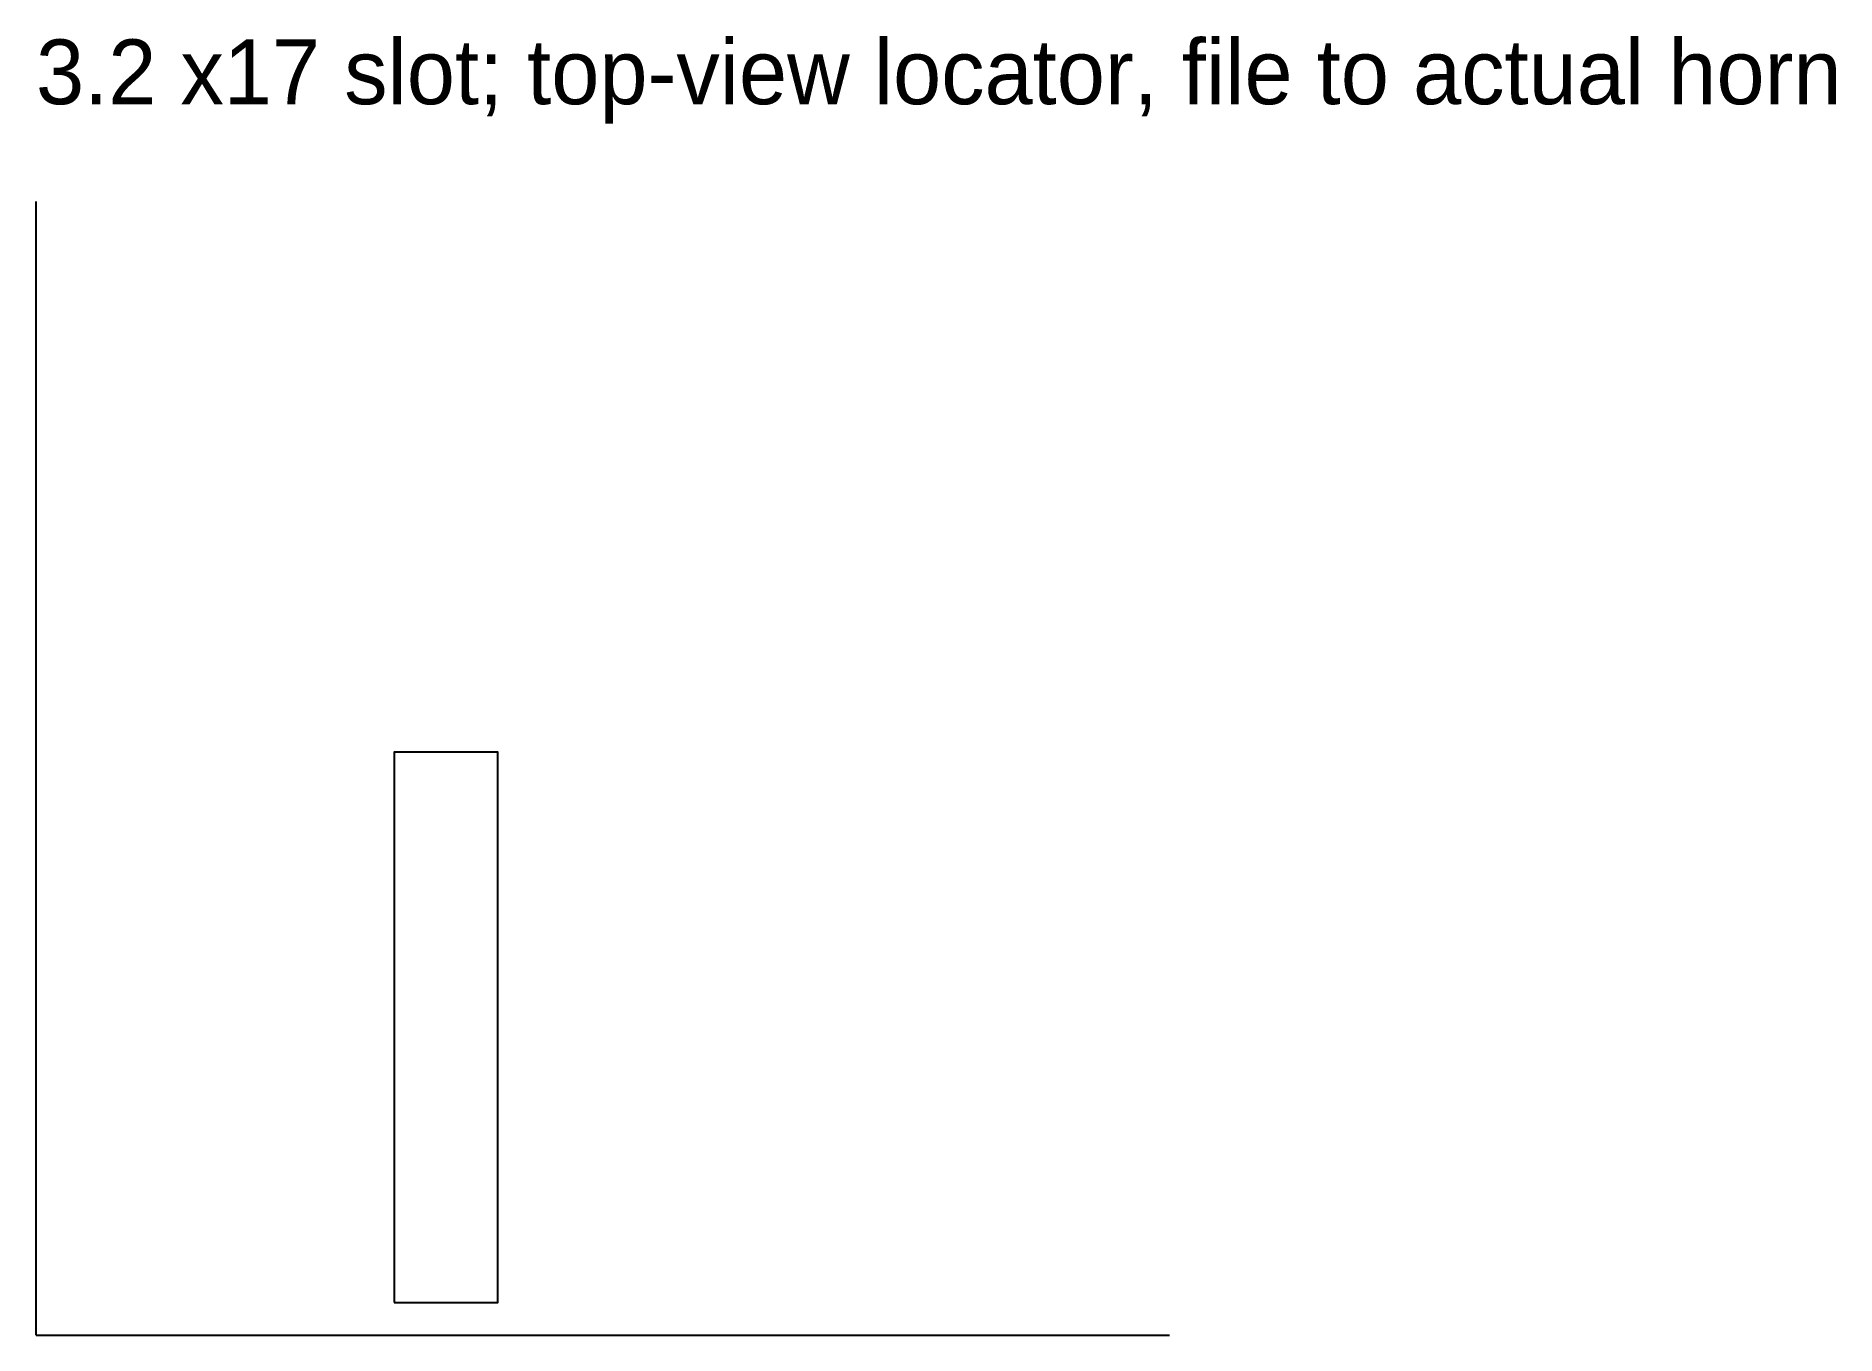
# Model space of a CAD drawing. Header units: millimetres. Extents: x 0 to 55.6, y 0 to 40.1.
import ezdxf

# ---------------------------------------------------------------- set-up
doc = ezdxf.new("R2010")
doc.units = ezdxf.units.MM

msp = doc.modelspace()

# ---------------------------------------------------------------- linework, layer by layer
at = {"layer": 'CUT_AFTER_PRINT'}
msp.add_lwpolyline([(11.058, 1), (14.258, 1), (14.258, 18), (11.058, 18)], close=True, dxfattribs=at)
at = {"layer": 'REFERENCE_INBOARD_END'}
msp.add_line((0, 0), (0, 35), dxfattribs=at)
at = {"layer": 'REFERENCE_LEADING_EDGE'}
msp.add_line((0, 0), (35, 0), dxfattribs=at)

# ---------------------------------------------------------------- texts
at = {"layer": 'LABEL'}
msp.add_text('3.2 x17 slot; top-view locator, file to actual horn', height=2, dxfattribs=at).set_placement((0, 38))

doc.saveas('drawing.dxf')
